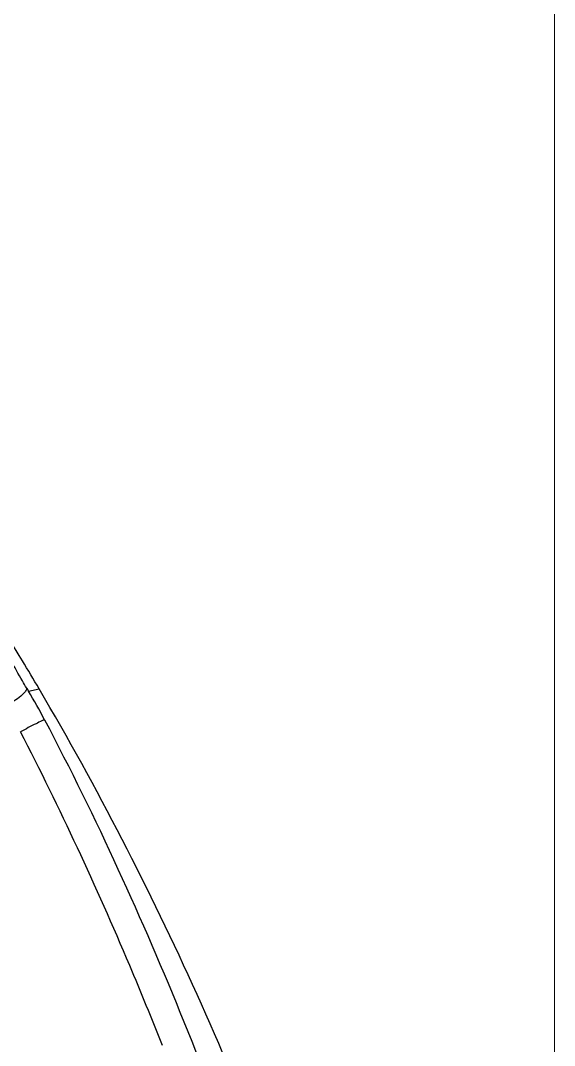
# Model space of a CAD drawing. Extents: x 0 to 1128, y 0 to 827.
# Drawn here: x 760.4 to 806.1, y 488.3 to 576.1 of the extents above; entities that cross this region are included whole.
import ezdxf

# ---------------------------------------------------------------- set-up
doc = ezdxf.new("R2010")
doc.units = 0
doc.header["$LTSCALE"] = 10
doc.header["$MEASUREMENT"] = 0
doc.layers.add('DEF_LAYER_ASSEM_MEMBER', color=7, linetype='CONTINUOUS')
doc.layers.add('치수선', color=7, linetype='CONTINUOUS', lineweight=20)

msp = doc.modelspace()

# ---------------------------------------------------------------- linework, layer by layer
at = {"layer": 'DEF_LAYER_ASSEM_MEMBER', "color": 9, "linetype": 'Continuous'}
for p, q in [((760.945, 518.922), (761.09, 518.678)), ((761.09, 518.678), (762.006, 518.87))]:
    msp.add_line(p, q, dxfattribs=at)
msp.add_arc((716.905, 492.282), 51.468, 27.70462, 30.85352, dxfattribs=at)
at = {"layer": 'DEF_LAYER_ASSEM_MEMBER', "color": 7, "linetype": 'Continuous'}
for points, start_tangent, end_tangent in [([(762.006, 518.87), (760.579, 521.265), (756.165, 528.338)], (-0.508324, 0.861166), (-0.544822, 0.838552)), ([(798.398, 407.782), (796.564, 422.392), (793.922, 436.877), (786.219, 465.289), (775.517, 492.714), (769.114, 505.972), (762.006, 518.87)], (-0.100168, 0.99497), (-0.508324, 0.861166))]:
    msp.add_spline(points, degree=3, dxfattribs=dict(at, start_tangent=start_tangent, end_tangent=end_tangent))
at = {"layer": 'DEF_LAYER_ASSEM_MEMBER', "color": 9, "linetype": 'Continuous'}
for points, start_tangent, end_tangent in [([(760.945, 518.922), (760.576, 519.551), (759.576, 521.318)], (-0.509952, 0.860203), (-0.486555, 0.87365)), ([(760.945, 518.922), (760.828, 518.648), (760.441, 518.248), (759.849, 517.808), (759.212, 517.435)], (0.032707, -0.999465), (-0.88695, -0.461865)), ([(762.473, 516.21), (762.241, 516.118), (761.746, 515.882), (761.08, 515.544), (760.412, 515.192)], (-0.971763, -0.235959), (-0.881272, -0.47261)), ([(762.469, 516.219), (774.395, 490.372), (779.489, 477.001), (783.987, 463.402), (787.865, 449.642), (791.157, 435.723), (793.822, 421.643), (795.776, 407.487)], (0.466071, -0.884747), (0.115257, -0.993336)), ([(772.557, 488.34), (769.762, 495.173), (760.412, 515.191)], (-0.367797, 0.929906), (-0.45791, 0.888999))]:
    msp.add_spline(points, degree=3, dxfattribs=dict(at, start_tangent=start_tangent, end_tangent=end_tangent))
at = {"layer": '치수선'}
msp.add_line((806.109, 93.314), (806.109, 624.949), dxfattribs=at)

doc.saveas('drawing.dxf')
